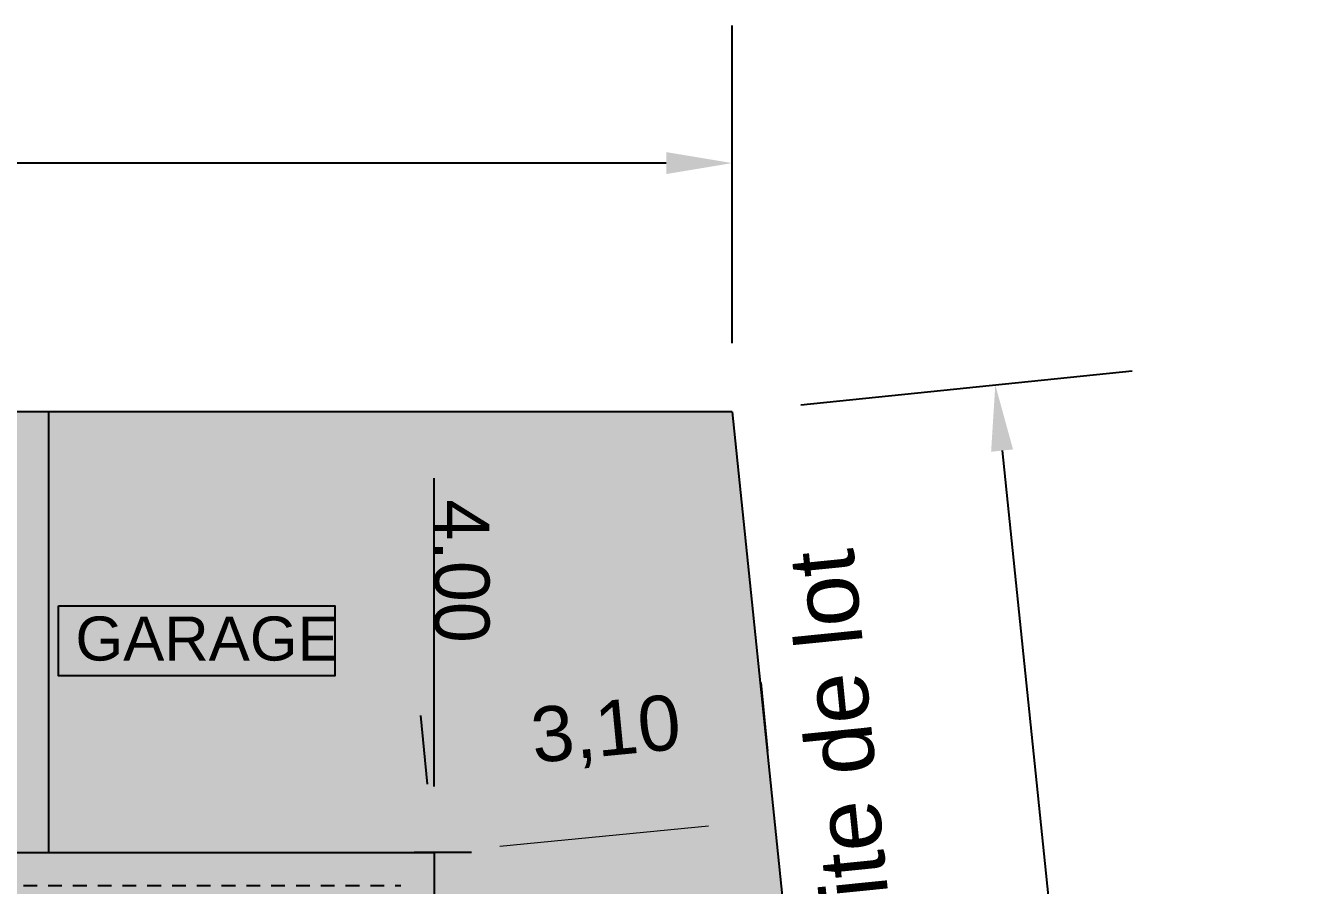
# Model space of a CAD drawing. Header units: millimetres. Extents: x 2334 to 13061, y 1687 to 13341.
# Drawn here: x 2356.52 to 2368.06, y 1724.29 to 1732.11 of the extents above; entities that cross this region are included whole.
import ezdxf

# ---------------------------------------------------------------- set-up
doc = ezdxf.new("R2010")
doc.units = ezdxf.units.MM
doc.linetypes.add('CACHE', pattern=[0.375, 0.25, -0.125])
for name, color, linetype in [('Cotations Lot', 5, 'Continuous'), ('Espaces verts', 82, 'Continuous'), ('LimitesConstr', 1, 'Continuous'), ('LimitesLot', 5, 'Continuous'), ('Maison', 7, 'Continuous'), ('Texte', 7, 'Continuous')]:
    doc.layers.add(name, color=color, linetype=linetype)
doc.styles.add('Ecriture', font='')
doc.styles.get("Standard").update_dxf_attribs({"font": 'arial.ttf'})
doc.styles.get('Ecriture').set_extended_font_data('NewsGoth BT')
doc.dimstyles.new('ISO-25', dxfattribs={"dimtxt": 2.5, "dimasz": 2.5, "dimexe": 1.25, "dimexo": 0.625, "dimtad": 1, "dimtxsty": 'Standard', "dimcen": 2.5, "dimadec": 0, "dimazin": 0, "dimtfac": 1, "dimtmove": 0, "dimatfit": 3, "dimfxl": 1, "dimarcsym": 0})
doc.dimstyles.new('Voirie', dxfattribs={"dimtxt": 0.8, "dimasz": 0.6, "dimexe": 0.18, "dimexo": 0.0625, "dimgap": 0, "dimtad": 0, "dimzin": 0, "dimdsep": 46, "dimtxsty": 'Ecriture', "dimcen": 0.04, "dimclrd": 256, "dimclre": 256, "dimclrt": 256, "dimaunit": 2, "dimadec": 3, "dimazin": 0, "dimtfac": 1, "dimtofl": 0, "dimtmove": 0, "dimatfit": 0, "dimfxl": 1, "dimtolj": 1, "dimtzin": 0, "dimlwd": -1, "dimarcsym": 0})

# ---------------------------------------------------------------- blocks, each defined once
blk = doc.blocks.new('*D4')
at = {"layer": 'Defpoints', "color": 0, "transparency": 16777216}
for p in [(2360.234, 1728.595), (2360.638, 1728.595), (2360.638, 1724.595)]:
    blk.add_point(p, dxfattribs=at)
at = {"layer": 'LimitesConstr', "lineweight": -2, "transparency": 16777216}
for p, q in [((2360.575, 1728.595), (2360.054, 1728.595)), ((2360.575, 1724.595), (2360.054, 1724.595))]:
    blk.add_line(p, q, dxfattribs=at)
at = {"layer": 'LimitesConstr', "transparency": 16777216}
blk.add_line((2360.234, 1725.195), (2360.234, 1727.995), dxfattribs=at)
for points in [[(2360.334, 1727.995), (2360.134, 1727.995), (2360.234, 1728.595)], [(2360.334, 1725.195), (2360.134, 1725.195), (2360.234, 1724.595)]]:
    blk.add_solid(points, dxfattribs=at)
at = {"layer": 'LimitesConstr', "transparency": 16777216, "insert": (2360.484, 1727.15), "char_height": 0.5, "attachment_point": 5, "rotation": 270, "style": 'Ecriture'}
blk.add_mtext('\\A1;4.00', dxfattribs=at)
blk = doc.blocks.new('*D9')
at = {"layer": 'Defpoints', "color": 0, "transparency": 16777216}
for p in [(2363.324, 1724.893), (2363.324, 1724.893), (2360.234, 1724.595)]:
    blk.add_point(p, dxfattribs=at)
at = {"layer": 'LimitesConstr', "color": 0, "lineweight": -2, "transparency": 16777216}
for p, q in [((2363.264, 1725.515), (2363.204, 1726.138)), ((2360.174, 1725.217), (2360.114, 1725.839))]:
    blk.add_line(p, q, dxfattribs=at)
at = {"layer": 'LimitesConstr', "color": 0, "lineweight": 0, "transparency": 16777216}
blk.add_line((2360.832, 1724.653), (2362.727, 1724.836), dxfattribs=at)
at = {"layer": 'LimitesConstr', "color": 0, "transparency": 16777216}
for points in [[(2362.717, 1724.935), (2362.737, 1724.736), (2363.324, 1724.893)], [(2360.822, 1724.752), (2360.841, 1724.553), (2360.234, 1724.595)]]:
    blk.add_solid(points, dxfattribs=at)
at = {"layer": 'LimitesConstr', "color": 0, "transparency": 16777216, "insert": (2361.798, 1725.676), "char_height": 0.5, "attachment_point": 5, "rotation": 5.5186}
blk.add_mtext('3,10', dxfattribs=at)
blk = doc.blocks.new('*D35')
at = {"layer": 'Cotations Lot', "color": 0, "lineweight": -2, "transparency": 16777216}
for p, q in [((2341.892, 1729.22), (2341.892, 1732.105)), ((2362.942, 1729.22), (2362.942, 1732.105)), ((2342.492, 1730.855), (2351.095, 1730.855)), ((2362.342, 1730.855), (2354.045, 1730.855))]:
    blk.add_line(p, q, dxfattribs=at)
at = {"layer": 'Cotations Lot', "color": 0, "transparency": 16777216}
for points in [[(2342.492, 1730.955), (2342.492, 1730.755), (2341.892, 1730.855)], [(2362.342, 1730.955), (2362.342, 1730.755), (2362.942, 1730.855)]]:
    blk.add_solid(points, dxfattribs=at)
at = {"layer": 'Defpoints', "color": 0, "transparency": 16777216}
for p in [(2341.892, 1730.855), (2341.892, 1728.595), (2362.942, 1728.595)]:
    blk.add_point(p, dxfattribs=at)
at = {"layer": 'Cotations Lot', "color": 0, "transparency": 16777216, "insert": (2352.57, 1730.855), "char_height": 0.5, "attachment_point": 5}
blk.add_mtext('21.05', dxfattribs=at)
blk = doc.blocks.new('*D36')
at = {"layer": 'Cotations Lot', "color": 0, "lineweight": -2, "transparency": 16777216}
for p, q in [((2363.564, 1728.659), (2366.573, 1728.97)), ((2365.391, 1728.244), (2365.95, 1722.834)), ((2366.751, 1715.064), (2366.247, 1719.955)), ((2365.047, 1714.285), (2368.056, 1714.595))]:
    blk.add_line(p, q, dxfattribs=at)
at = {"layer": 'Cotations Lot', "color": 0, "transparency": 16777216}
for points in [[(2365.491, 1728.255), (2365.292, 1728.234), (2365.33, 1728.841)], [(2366.851, 1715.074), (2366.652, 1715.054), (2366.813, 1714.467)]]:
    blk.add_solid(points, dxfattribs=at)
at = {"layer": 'Defpoints', "color": 0, "transparency": 16777216}
for p in [(2362.942, 1728.595), (2366.813, 1714.467), (2364.426, 1714.221)]:
    blk.add_point(p, dxfattribs=at)
at = {"layer": 'Cotations Lot', "color": 0, "transparency": 16777216, "insert": (2366.103, 1721.395), "char_height": 0.5, "attachment_point": 5, "rotation": 275.8917}
blk.add_mtext('14.45', dxfattribs=at)

msp = doc.modelspace()

# ---------------------------------------------------------------- hatches: boundary and pattern name
at = {"layer": 'Espaces verts', "true_color": 0x939598, "transparency": 33554508}
h = msp.add_hatch(color=252, dxfattribs=at)
h.dxf.hatch_style = 1
h.paths.add_polyline_path([(2356.734, 1724.595), (2360.234, 1724.595), (2360.234, 1724.295), (2363.386, 1724.295), (2362.942, 1728.595), (2356.734, 1728.595)])
h.paths.add_polyline_path([(2364.005, 1718.295), (2360.234, 1718.295), (2360.234, 1717.995), (2359.934, 1717.995), (2360.382, 1713.792), (2364.426, 1714.221)])
at = {"layer": 'Maison', "true_color": 0x991b1e, "transparency": 33554508}
h = msp.add_hatch(color=244, dxfattribs=at)
h.dxf.hatch_style = 1
h.paths.add_polyline_path([(2360.234, 1724.595), (2344.734, 1724.595), (2344.734, 1721.295), (2360.234, 1721.295)])
h.paths.add_polyline_path([(2360.234, 1721.295), (2344.734, 1721.295), (2344.734, 1717.995), (2348.234, 1717.995), (2348.234, 1715.495), (2356.734, 1715.495), (2356.734, 1717.995), (2360.234, 1717.995)])
h.paths.add_polyline_path([(2356.734, 1728.595), (2347.634, 1728.595), (2347.634, 1724.595), (2356.734, 1724.595)])
h.paths.add_polyline_path([(2363.386, 1724.295), (2360.234, 1724.295), (2360.234, 1718.295), (2364.005, 1718.295)])

# ---------------------------------------------------------------- linework, layer by layer
at = {"layer": 'LimitesLot'}
for q in [(2341.892, 1728.595), (2364.426, 1714.221)]:
    msp.add_line((2362.942, 1728.595), q, dxfattribs=at)
at = {"layer": 'Maison'}
for p, q in [((2356.734, 1728.595), (2356.734, 1724.595)), ((2344.734, 1724.595), (2360.234, 1724.595)), ((2360.234, 1724.595), (2360.234, 1717.995)), ((2360.234, 1724.595), (2360.234, 1721.295))]:
    msp.add_line(p, q, dxfattribs=at)
at = {"layer": 'Maison', "linetype": 'CACHE', "ltscale": 0.5, "transparency": 33554636}
msp.add_line((2345.031, 1724.295), (2359.934, 1724.295), dxfattribs=at)
at = {"layer": 'Texte', "transparency": 33554636}
msp.add_lwpolyline([(2356.824, 1726.835), (2359.333, 1726.835), (2359.333, 1726.2), (2356.824, 1726.2)], close=True, dxfattribs=at)

# ---------------------------------------------------------------- texts
at = {"layer": 'Texte', "insert": (2363.897, 1722.81), "char_height": 0.6, "attachment_point": 1, "rotation": 95.7628}
msp.add_mtext_dynamic_manual_height_columns('Limite de lot', width=14.37275, gutter_width=12.5, heights=[2.279], dxfattribs=at)
at = {"layer": 'Texte', "transparency": 33554636, "insert": (2356.978, 1726.738), "char_height": 0.4, "attachment_point": 1}
msp.add_mtext_dynamic_manual_height_columns('GARAGE', width=2.51012, gutter_width=12.5, heights=[0.53], dxfattribs=at)

# ---------------------------------------------------------------- dimensions: what is measured, and where the dimension line sits
at = {"layer": 'Cotations Lot', "transparency": 33554636}
dim = msp.add_linear_dim(base=(2341.892, 1730.855), p1=(2362.942, 1728.595), p2=(2341.892, 1728.595), dimstyle='ISO-25', override={"dimtxt": 0.5, "dimasz": 0.6, "dimzin": 0, "dimdsep": 46, "dimtmove": 2}, dxfattribs=at)
dim.commit()
dim.dimension.update_dxf_attribs({"geometry": '*D35', "text_midpoint": (2352.57, 1730.855), "dimtype": 160})
dim = msp.add_linear_dim(base=(2366.813, 1714.467), p1=(2362.942, 1728.595), p2=(2364.426, 1714.221), angle=275.8917, dimstyle='ISO-25', override={"dimtxt": 0.5, "dimasz": 0.6, "dimzin": 0, "dimdsep": 46, "dimtmove": 2}, dxfattribs=at)
dim.commit()
dim.dimension.update_dxf_attribs({"geometry": '*D36', "text_midpoint": (2366.103, 1721.395), "dimtype": 161})
at = {"layer": 'LimitesConstr'}
for base, p1, p2, angle, dimstyle, override, picture, middle, dimtype in [((2360.234, 1728.595), (2360.638, 1724.595), (2360.638, 1728.595), 90, 'Voirie', {"dimtxt": 0.5, "dimtad": 1}, '*D4', (2360.234, 1727.15), 160), ((2363.324, 1724.893), (2360.234, 1724.595), (2363.324, 1724.893), 5.5186, 'ISO-25', {"dimtxt": 0.5, "dimasz": 0.6, "dimzin": 0, "dimlwd": 0}, '*D9', (2361.887, 1724.755), 161)]:
    dim = msp.add_linear_dim(base=base, p1=p1, p2=p2, angle=angle, dimstyle=dimstyle, override=override, dxfattribs=at)
    dim.commit()
    dim.dimension.update_dxf_attribs({"geometry": picture, "text_midpoint": middle, "dimtype": dimtype})

doc.saveas('drawing.dxf')
